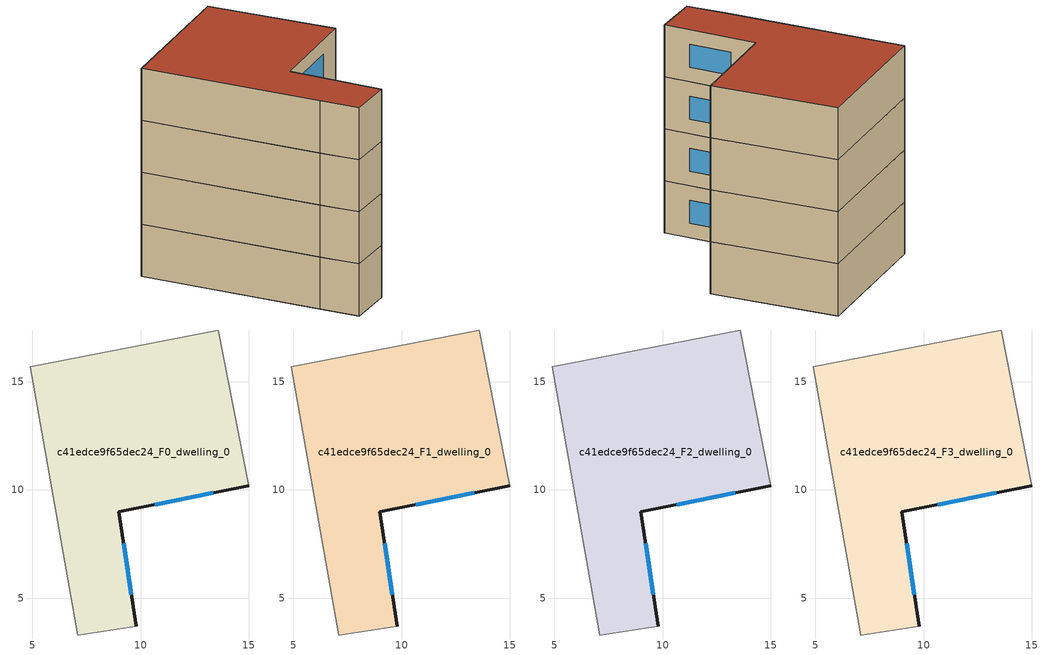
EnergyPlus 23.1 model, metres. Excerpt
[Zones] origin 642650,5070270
c41edce9f65dec24_F0_dwelling_0
 floor ground (EU_floor_Construction): 9.8,3.69 9,9 15,10.19 13.6,17.4 4.9,15.7 6.69,5.49 7.09,3.29 z0
 wall outside (EU_wall_Construction): 15,10.19 9,9 9.8,3.69 z0:3
 wall adiabatic (EU_wall_Construction): 9.8,3.69 7.09,3.29 6.69,5.49 4.9,15.7 13.6,17.4 15,10.19 z0:3
 window (EU_Window_Construction): 13.35,9.86 10.65,9.32 / 9.22,7.54 9.58,5.15 z0.83:2.17
c41edce9f65dec24_F1_dwelling_0
 floor to c41edce9f65dec24_F0_dwelling_0 (EU_floor_Construction): 9.8,3.69 9,9 15,10.19 13.6,17.4 4.9,15.7 6.69,5.49 7.09,3.29 z3
 wall outside (EU_wall_Construction): 15,10.19 9,9 9.8,3.69 z3:6
 wall adiabatic (EU_wall_Construction): 9.8,3.69 7.09,3.29 6.69,5.49 4.9,15.7 13.6,17.4 15,10.19 z3:6
 window (EU_Window_Construction): 13.35,9.86 10.65,9.32 / 9.22,7.54 9.58,5.15 z3.83:5.17
c41edce9f65dec24_F2_dwelling_0
 floor to c41edce9f65dec24_F1_dwelling_0 (EU_floor_Construction): 9.8,3.69 9,9 15,10.19 13.6,17.4 4.9,15.7 6.69,5.49 7.09,3.29 z6
 wall outside (EU_wall_Construction): 15,10.19 9,9 9.8,3.69 z6:9
 wall adiabatic (EU_wall_Construction): 9.8,3.69 7.09,3.29 6.69,5.49 4.9,15.7 13.6,17.4 15,10.19 z6:9
 window (EU_Window_Construction): 13.35,9.86 10.65,9.32 / 9.22,7.54 9.58,5.15 z6.83:8.17
c41edce9f65dec24_F3_dwelling_0
 floor to c41edce9f65dec24_F2_dwelling_0 (EU_floor_Construction): 9.8,3.69 9,9 15,10.19 13.6,17.4 4.9,15.7 6.69,5.49 7.09,3.29 z9
 wall outside (EU_wall_Construction): 15,10.19 9,9 9.8,3.69 z9:12
 wall adiabatic (EU_wall_Construction): 9.8,3.69 7.09,3.29 6.69,5.49 4.9,15.7 13.6,17.4 15,10.19 z9:12
 window (EU_Window_Construction): 13.35,9.86 10.65,9.32 / 9.22,7.54 9.58,5.15 z9.83:11.17
 roof outside (EU_roof_Construction): 13.6,17.4 15,10.19 9,9 9.8,3.69 7.09,3.29 6.69,5.49 4.9,15.7 z12
[Building]
EU S2 Campaign: North Axis=0; Terrain=City; Solar Distribution=FullExterior
[Site:Location]
Lyon-Bron: Latitude=45.75; Longitude=5; Time Zone=1; Elevation=198
[SizingPeriod:WeatherFileDays]
AnnualSizingPeriod: Begin Month=1; Begin Day of Month=1; End Month=12; End Day of Month=31; Day of Week for Start Day=Monday; Use Weather File Daylight Saving Period=No; Use Weather File Rain and Snow Indicators=No
[MATERIAL]
EU_InternalMass_Material: Roughness=MediumRough; Thickness=0.1; Conductivity=1; Density=1800; Specific Heat=900; Thermal Absorptance=0.9; Solar Absorptance=0.7; Visible Absorptance=0.7
[MATERIAL:NOMASS] Roughness=MediumRough; Thermal Absorptance=0.9; Solar Absorptance=0.7; Visible Absorptance=0.7
Name | Thermal Resistance
EU_wall_NoMass | 0.87146
EU_roof_NoMass | 0.842276
EU_floor_NoMass | 0.496999
[WINDOWMATERIAL:SIMPLEGLAZINGSYSTEM]
EU_Window_SimpleGlazing: UFactor=2.2525; Solar Heat Gain Coefficient=0.76; Visible Transmittance=0.76
[CONSTRUCTION]
EU_wall_Construction: EU_wall_NoMass
EU_roof_Construction: EU_roof_NoMass
EU_floor_Construction: EU_floor_NoMass
EU_InternalMass_Construction: EU_InternalMass_Material
EU_Window_Construction: EU_Window_SimpleGlazing
[ZONE] Type=1; Multiplier=1; Ceiling Height=autocalculate; Floor Area=autocalculate; Part of Total Floor Area=Yes
Name | Volume
c41edce9f65dec24_F0_dwelling_0 | 241.861
c41edce9f65dec24_F1_dwelling_0; c41edce9f65dec24_F2_dwelling_0 | 241.862
c41edce9f65dec24_F3_dwelling_0 | 725.585
[INTERNALMASS] Construction=EU_InternalMass_Construction; Surface Area=80.6203
Name | Zone or ZoneList
c41edce9f65dec24_F0_dwelling_0_EU_InternalMass | c41edce9f65dec24_F0_dwelling_0
c41edce9f65dec24_F1_dwelling_0_EU_InternalMass | c41edce9f65dec24_F1_dwelling_0
c41edce9f65dec24_F2_dwelling_0_EU_InternalMass | c41edce9f65dec24_F2_dwelling_0
c41edce9f65dec24_F3_dwelling_0_EU_InternalMass | c41edce9f65dec24_F3_dwelling_0
[OTHEREQUIPMENT] Fuel Type=Electricity; Design Level Calculation Method=Watts/Area; Power per Zone Floor Area=1; Fraction Latent=0; Fraction Radiant=0; Fraction Lost=0; Carbon Dioxide Generation Rate=0; EndUse Subcategory=EU_Step8_InternalGains
Name | Zone or ZoneList or Space or SpaceList | Schedule
EU_Step8_InternalGain_c41edce9f65dec24_F0_dwelling_0_f000 | c41edce9f65dec24_F0_dwelling_0 | EU_Step8_GainSchedule_c41edce9f65dec24_F0_dwelling_0_f000
EU_Step8_InternalGain_c41edce9f65dec24_F1_dwelling_0_f000 | c41edce9f65dec24_F1_dwelling_0 | EU_Step8_GainSchedule_c41edce9f65dec24_F1_dwelling_0_f000
EU_Step8_InternalGain_c41edce9f65dec24_F2_dwelling_0_f000 | c41edce9f65dec24_F2_dwelling_0 | EU_Step8_GainSchedule_c41edce9f65dec24_F2_dwelling_0_f000
EU_Step8_InternalGain_c41edce9f65dec24_F3_dwelling_0_f000 | c41edce9f65dec24_F3_dwelling_0 | EU_Step8_GainSchedule_c41edce9f65dec24_F3_dwelling_0_f000
[ZONEVENTILATION:DESIGNFLOWRATE] Schedule=EU_AlwaysOn; Design Flow Rate Calculation Method=AirChanges/Hour; Air Changes per Hour=0.425; Ventilation Type=Natural; Fan Pressure Rise=0; Fan Total Efficiency=1; Constant Term Coefficient=1; Temperature Term Coefficient=0; Velocity Term Coefficient=0; Velocity Squared Term Coefficient=0; Minimum Indoor Temperature=-100; Maximum Indoor Temperature=100; Delta Temperature=-100; Minimum Outdoor Temperature=-100; Maximum Outdoor Temperature=100; Maximum Wind Speed=40
Name | Zone or ZoneList or Space or SpaceList
EU_ConstantAir_c41edce9f65dec24_F0_dwelling_0 | c41edce9f65dec24_F0_dwelling_0
EU_ConstantAir_c41edce9f65dec24_F1_dwelling_0 | c41edce9f65dec24_F1_dwelling_0
EU_ConstantAir_c41edce9f65dec24_F2_dwelling_0 | c41edce9f65dec24_F2_dwelling_0
EU_ConstantAir_c41edce9f65dec24_F3_dwelling_0 | c41edce9f65dec24_F3_dwelling_0
[HVACTEMPLATE:THERMOSTAT] Constant Heating Setpoint=20; Constant Cooling Setpoint=50
EU_HeatOnly_c41edce9f65dec24_F0_dwelling_0; EU_HeatOnly_c41edce9f65dec24_F1_dwelling_0; EU_HeatOnly_c41edce9f65dec24_F2_dwelling_0; EU_HeatOnly_c41edce9f65dec24_F3_dwelling_0
[HVACTEMPLATE:ZONE:IDEALLOADSAIRSYSTEM] System Availability Schedule=EU_AlwaysOn; Maximum Heating Supply Air Temperature=50; Minimum Cooling Supply Air Temperature=13; Maximum Heating Supply Air Humidity Ratio=0.0156; Minimum Cooling Supply Air Humidity Ratio=0.0077; Heating Limit=NoLimit; Cooling Limit=NoLimit; Heating Availability Schedule=EU_AlwaysOn; Cooling Availability Schedule=EU_CoolingOff; Dehumidification Control Type=ConstantSensibleHeatRatio; Cooling Sensible Heat Ratio=0.7; Dehumidification Setpoint=60; Humidification Control Type=None; Humidification Setpoint=30; Outdoor Air Method=None; Outdoor Air Flow Rate per Person=0.00944; Outdoor Air Flow Rate per Zone Floor Area=0; Outdoor Air Flow Rate per Zone=0; Demand Controlled Ventilation Type=None; Outdoor Air Economizer Type=NoEconomizer; Heat Recovery Type=None; Sensible Heat Recovery Effectiveness=0.7; Latent Heat Recovery Effectiveness=0.65
Name | Template Thermostat
c41edce9f65dec24_F0_dwelling_0 | EU_HeatOnly_c41edce9f65dec24_F0_dwelling_0
c41edce9f65dec24_F1_dwelling_0 | EU_HeatOnly_c41edce9f65dec24_F1_dwelling_0
c41edce9f65dec24_F2_dwelling_0 | EU_HeatOnly_c41edce9f65dec24_F2_dwelling_0
c41edce9f65dec24_F3_dwelling_0 | EU_HeatOnly_c41edce9f65dec24_F3_dwelling_0
[SIZING:ZONE] Zone Cooling Design Supply Air Temperature Input Method=SupplyAirTemperature; Zone Cooling Design Supply Air Temperature=13; Zone Heating Design Supply Air Temperature Input Method=SupplyAirTemperature; Zone Heating Design Supply Air Temperature=50; Zone Cooling Design Supply Air Humidity Ratio=0.008; Zone Heating Design Supply Air Humidity Ratio=0.008; Cooling Design Air Flow Method=DesignDay; Cooling Design Air Flow Rate=0; Cooling Minimum Air Flow per Zone Floor Area=0.000762; Cooling Minimum Air Flow=0; Cooling Minimum Air Flow Fraction=0.2; Heating Design Air Flow Method=DesignDay; Heating Design Air Flow Rate=0; Heating Maximum Air Flow per Zone Floor Area=0.002032; Heating Maximum Air Flow=0.141576; Heating Maximum Air Flow Fraction=0.3; Account for Dedicated Outdoor Air System=No; Dedicated Outdoor Air System Control Strategy=NeutralSupplyAir; Dedicated Outdoor Air Low Setpoint Temperature for Design=autosize; Dedicated Outdoor Air High Setpoint Temperature for Design=autosize; Zone Load Sizing Method=Sensible Load Only No Latent Load; Zone Latent Cooling Design Supply Air Humidity Ratio Input Method=HumidityRatioDifference; Zone Cooling Design Supply Air Humidity Ratio Difference=0.005; Zone Latent Heating Design Supply Air Humidity Ratio Input Method=HumidityRatioDifference; Zone Humidification Design Supply Air Humidity Ratio Difference=0.005
c41edce9f65dec24_F0_dwelling_0; c41edce9f65dec24_F1_dwelling_0; c41edce9f65dec24_F2_dwelling_0; c41edce9f65dec24_F3_dwelling_0
[SCHEDULE:CONSTANT]
Name | Hourly Value
EU_AlwaysOn | 1
EU_CoolingOff | 0
[SCHEDULE:FILE] Column Number=1; Rows to Skip at Top=0; Number of Hours of Data=8760; Column Separator=Comma; Interpolate to Timestep=No; Minutes per Item=60; Adjust Schedule for Daylight Savings=Yes
Name | File
EU_Step8_GainSchedule_c41edce9f65dec24_F0_dwelling_0_f000 | ../../schedules/c41edce9f65dec24/c41edce9f65dec24_F0_dwelling_0_f000_gain.csv
EU_Step8_GainSchedule_c41edce9f65dec24_F1_dwelling_0_f000 | ../../schedules/c41edce9f65dec24/c41edce9f65dec24_F1_dwelling_0_f000_gain.csv
EU_Step8_GainSchedule_c41edce9f65dec24_F2_dwelling_0_f000 | ../../schedules/c41edce9f65dec24/c41edce9f65dec24_F2_dwelling_0_f000_gain.csv
EU_Step8_GainSchedule_c41edce9f65dec24_F3_dwelling_0_f000 | ../../schedules/c41edce9f65dec24/c41edce9f65dec24_F3_dwelling_0_f000_gain.csv
